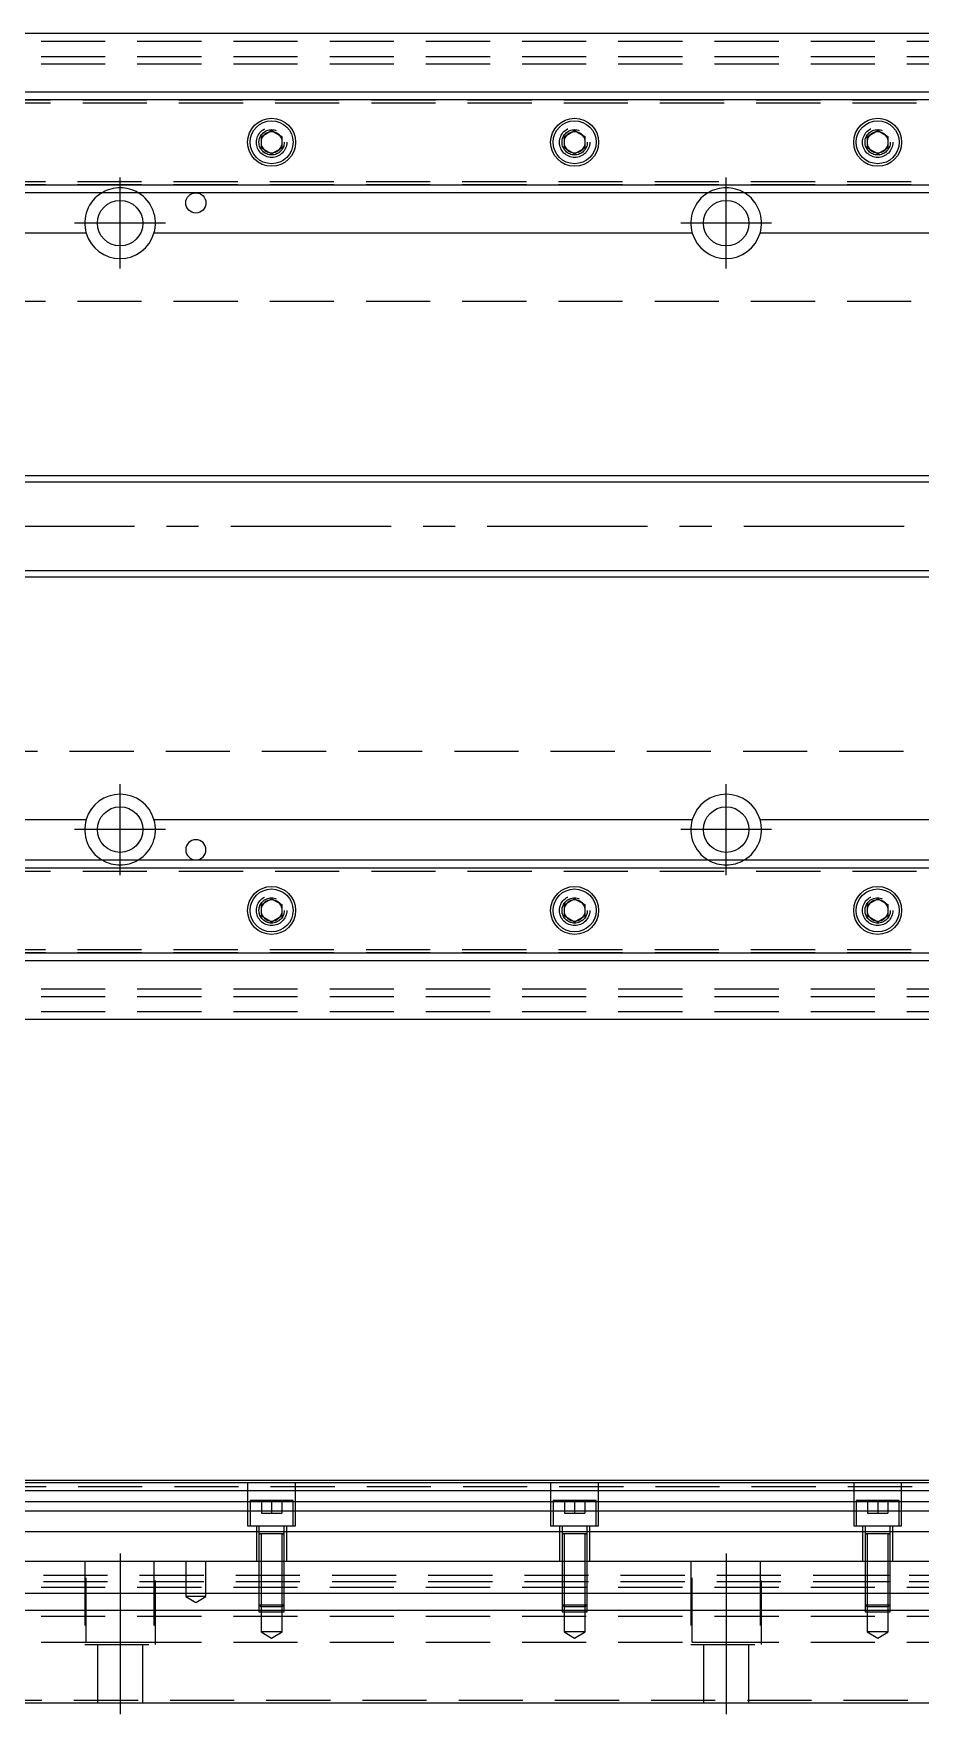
# Model space of a CAD drawing. Extents: x -20 to 1041, y -281 to 102.
# Drawn here: x 512.9 to 688.5, y -235.3 to 97.5 of the extents above; entities that cross this region are included whole.
import ezdxf

# ---------------------------------------------------------------- set-up
doc = ezdxf.new("R2010")
doc.units = 0
doc.linetypes.add('CENTER', pattern=[50.8, 31.75, -6.35, 6.35, -6.35])
doc.linetypes.add('DASHED', pattern=[19.05, 12.7, -6.35])
doc.layers.get('0').update_dxf_attribs({"linetype": 'CONTINUOUS'})
doc.layers.add('CENTER', color=1, linetype='CENTER')

msp = doc.modelspace()

# ---------------------------------------------------------------- linework, layer by layer
at = {"color": 7, "linetype": 'CONTINUOUS'}
for p, q in [((820, 97.5), (485, 97.5)), ((485, 86), (820, 86)), ((485, 84.460392), (820, 84.460392)), ((558, 77.1547), (560, 78.309402)), ((558, 74.8453), (558, 77.1547)), ((560, 78.309402), (562, 77.1547)), ((562, 77.1547), (562, 74.8453)), ((618, 77.1547), (620, 78.309402)), ((618, 74.8453), (618, 77.1547)), ((620, 78.309402), (622, 77.1547)), ((622, 77.1547), (622, 74.8453)), ((678, 77.1547), (680, 78.309402)), ((678, 74.8453), (678, 77.1547)), ((680, 78.309402), (682, 77.1547)), ((682, 77.1547), (682, 74.8453)), ((560, 73.690598), (558, 74.8453)), ((562, 74.8453), (560, 73.690598)), ((620, 73.690598), (618, 74.8453)), ((622, 74.8453), (620, 73.690598)), ((680, 73.690598), (678, 74.8453)), ((682, 74.8453), (680, 73.690598)), ((820, 67.539608), (485, 67.539608)), ((820, 66), (485, 66)), ((523.291796, 58), (485, 58)), ((643.291796, 58), (536.708204, 58)), ((763.291796, 58), (656.708204, 58)), ((763, 10), (485, 10)), ((485, -10), (763, -10)), ((485, -58), (523.291796, -58)), ((536.708204, -58), (643.291796, -58)), ((656.708204, -58), (763.291796, -58)), ((485, -66), (820, -66)), ((485, -67.539608), (820, -67.539608)), ((558, -74.8453), (560, -73.690598)), ((558, -77.1547), (558, -74.8453)), ((560, -73.690598), (562, -74.8453)), ((562, -74.8453), (562, -77.1547)), ((618, -74.8453), (620, -73.690598)), ((618, -77.1547), (618, -74.8453)), ((620, -73.690598), (622, -74.8453)), ((622, -74.8453), (622, -77.1547)), ((678, -74.8453), (680, -73.690598)), ((678, -77.1547), (678, -74.8453)), ((680, -73.690598), (682, -74.8453)), ((682, -74.8453), (682, -77.1547)), ((560, -78.309402), (558, -77.1547)), ((562, -77.1547), (560, -78.309402)), ((620, -78.309402), (618, -77.1547)), ((622, -77.1547), (620, -78.309402)), ((680, -78.309402), (678, -77.1547)), ((682, -77.1547), (680, -78.309402)), ((820, -84.460392), (485, -84.460392)), ((820, -86), (485, -86)), ((485, -97.5), (820, -97.5)), ((763, -188.77), (484.5, -188.77)), ((820, -189.27), (484.5, -189.27)), ((820, -190.809608), (484.5, -190.809608)), ((484.5, -192.930392), (820, -192.930392)), ((820, -194.840532), (484.5, -194.840532)), ((820, -198.951934), (484.5, -198.951934)), ((0, -204.77), (820, -204.77)), ((0, -211.07), (820, -211.07)), ((0, -214.47), (820, -214.47)), ((0, -232.77), (820, -232.77))]:
    msp.add_line(p, q, dxfattribs=at)
at = {"color": 3, "linetype": 'DASHED'}
for p, q in [((0, 96), (820, 96)), ((0, 93), (820, 93)), ((0, 91.5), (820, 91.5)), ((484.5, 84.403994), (820, 84.403994)), ((484.5, 83.8), (820, 83.8)), ((557.5, 76), (557.534018, 76.411016)), ((617.5, 76), (617.534018, 76.411016)), ((677.5, 76), (677.534018, 76.411016)), ((820, 68.2), (484.5, 68.2)), ((820, 67.596006), (484.5, 67.596006)), ((820, 44.5), (5.640312, 44.5)), ((5.640312, -44.5), (820, -44.5)), ((484.5, -67.596006), (820, -67.596006)), ((484.5, -68.2), (820, -68.2)), ((557.5, -76), (557.534018, -75.588984)), ((617.5, -76), (617.534018, -75.588984)), ((677.5, -76), (677.534018, -75.588984)), ((820, -83.8), (484.5, -83.8)), ((820, -84.403994), (484.5, -84.403994)), ((0, -91.5), (820, -91.5)), ((0, -93), (820, -93)), ((0, -96), (820, -96)), ((555.25, -189.27), (555.25, -197.77)), ((564.75, -197.77), (564.75, -189.27)), ((615.25, -189.27), (615.25, -197.77)), ((624.75, -197.77), (624.75, -189.27)), ((675.25, -189.27), (675.25, -197.77)), ((684.75, -197.77), (684.75, -189.27)), ((763, -190.02), (484.5, -190.02)), ((564.25, -192.77), (555.75, -192.77)), ((555.75, -192.77), (555.75, -197.77)), ((558, -192.77), (558, -195.27)), ((560, -192.77), (560, -195.27)), ((562, -192.77), (562, -195.27)), ((564.25, -197.77), (564.25, -192.77)), ((624.25, -192.77), (615.75, -192.77)), ((615.75, -192.77), (615.75, -197.77)), ((618, -192.77), (618, -195.27)), ((620, -192.77), (620, -195.27)), ((622, -192.77), (622, -195.27)), ((624.25, -197.77), (624.25, -192.77)), ((684.25, -192.77), (675.75, -192.77)), ((675.75, -192.77), (675.75, -197.77)), ((678, -192.77), (678, -195.27)), ((680, -192.77), (680, -195.27)), ((682, -192.77), (682, -195.27)), ((684.25, -197.77), (684.25, -192.77)), ((558, -195.27), (560, -195.27)), ((560, -195.27), (562, -195.27)), ((618, -195.27), (620, -195.27)), ((620, -195.27), (622, -195.27)), ((678, -195.27), (680, -195.27)), ((680, -195.27), (682, -195.27)), ((555.25, -197.77), (564.75, -197.77)), ((557, -197.77), (557, -204.77)), ((557.5, -197.77), (557.5, -199.37)), ((557.5, -199.365), (557.5, -199.37)), ((557.5, -199.37), (557.757448, -199.37)), ((557.757468, -199.37), (557.5, -199.37)), ((557.5, -199.37), (557.5, -199.375)), ((557.5, -199.37), (557.5, -204.76998)), ((562.242552, -199.37), (557.757468, -199.37)), ((557.9, -199.37), (557.9, -204.76998)), ((562.1, -204.76998), (562.1, -199.37)), ((562.5, -199.37), (562.242552, -199.37)), ((562.242602, -199.37), (562.5, -199.37)), ((562.5, -199.37), (562.5, -197.77)), ((562.5, -199.37), (562.5, -199.365)), ((562.5, -199.375), (562.5, -199.37)), ((562.5, -204.76998), (562.5, -199.37)), ((563, -204.77), (563, -197.77)), ((615.25, -197.77), (624.75, -197.77)), ((617, -197.77), (617, -204.77)), ((617.5, -197.77), (617.5, -199.37)), ((617.5, -199.365), (617.5, -199.37)), ((617.5, -199.37), (617.757448, -199.37)), ((617.757468, -199.37), (617.5, -199.37)), ((617.5, -199.37), (617.5, -199.375)), ((617.5, -199.37), (617.5, -204.76998)), ((622.242552, -199.37), (617.757468, -199.37)), ((617.9, -199.37), (617.9, -204.76998)), ((622.1, -204.76998), (622.1, -199.37)), ((622.5, -199.37), (622.242552, -199.37)), ((622.242602, -199.37), (622.5, -199.37)), ((622.5, -199.37), (622.5, -197.77)), ((622.5, -199.37), (622.5, -199.365)), ((622.5, -199.375), (622.5, -199.37)), ((622.5, -204.76998), (622.5, -199.37)), ((623, -204.77), (623, -197.77)), ((675.25, -197.77), (684.75, -197.77)), ((677, -197.77), (677, -204.77)), ((677.5, -197.77), (677.5, -199.37)), ((677.5, -199.365), (677.5, -199.37)), ((677.5, -199.37), (677.757448, -199.37)), ((677.757468, -199.37), (677.5, -199.37)), ((677.5, -199.37), (677.5, -199.375)), ((677.5, -199.37), (677.5, -204.76998)), ((682.242552, -199.37), (677.757468, -199.37)), ((677.9, -199.37), (677.9, -204.76998)), ((682.1, -204.76998), (682.1, -199.37)), ((682.5, -199.37), (682.242552, -199.37)), ((682.242602, -199.37), (682.5, -199.37)), ((682.5, -199.37), (682.5, -197.77)), ((682.5, -199.37), (682.5, -199.365)), ((682.5, -199.375), (682.5, -199.37)), ((682.5, -204.76998), (682.5, -199.37)), ((683, -204.77), (683, -197.77)), ((523, -204.77), (523, -221.27)), ((523.291796, -220.77), (523.291796, -204.77)), ((536.708204, -204.77), (536.708204, -220.77)), ((537, -221.27), (537, -204.77)), ((543, -204.77), (543, -211.77)), ((547, -211.77), (547, -204.77)), ((557.5, -204.77), (557.5, -211.07)), ((557.500006, -204.77), (557.500006, -211.07)), ((557.9, -204.77), (557.9, -211.07)), ((562.1, -211.07), (562.1, -204.77)), ((562.499994, -211.07), (562.499994, -204.77)), ((562.5, -211.07), (562.5, -204.77)), ((617.5, -204.77), (617.5, -211.07)), ((617.500006, -204.77), (617.500006, -211.07)), ((617.9, -204.77), (617.9, -211.07)), ((622.1, -211.07), (622.1, -204.77)), ((622.499994, -211.07), (622.499994, -204.77)), ((622.5, -211.07), (622.5, -204.77)), ((643, -204.77), (643, -221.27)), ((643.291796, -220.77), (643.291796, -204.77)), ((656.708204, -204.77), (656.708204, -220.77)), ((657, -221.27), (657, -204.77)), ((677.5, -204.77), (677.5, -211.07)), ((677.500006, -204.77), (677.500006, -211.07)), ((677.9, -204.77), (677.9, -211.07)), ((682.1, -211.07), (682.1, -204.77)), ((682.499994, -211.07), (682.499994, -204.77)), ((682.5, -211.07), (682.5, -204.77)), ((476.708204, -207.52), (737.5, -207.52)), ((476.708204, -208.77), (737.5, -208.77)), ((557.5, -207.52), (557.9, -207.52)), ((557.5, -208.77), (557.9, -208.77)), ((557.9, -207.52), (562.1, -207.52)), ((557.9, -208.77), (562.1, -208.77)), ((562.1, -207.52), (562.5, -207.52)), ((562.1, -208.77), (562.5, -208.77)), ((617.5, -207.52), (617.9, -207.52)), ((617.5, -208.77), (617.9, -208.77)), ((617.9, -207.52), (622.1, -207.52)), ((617.9, -208.77), (622.1, -208.77)), ((622.1, -207.52), (622.5, -207.52)), ((622.1, -208.77), (622.5, -208.77)), ((677.5, -207.52), (677.9, -207.52)), ((677.5, -208.77), (677.9, -208.77)), ((677.9, -207.52), (682.1, -207.52)), ((677.9, -208.77), (682.1, -208.77)), ((682.1, -207.52), (682.5, -207.52)), ((682.1, -208.77), (682.5, -208.77)), ((0, -209.92), (820, -209.92)), ((547, -211.77), (543, -211.77)), ((543, -211.77), (545, -212.9247)), ((545, -212.9247), (547, -211.77)), ((557.5, -211.07), (557.5, -213.37)), ((557.500006, -211.07), (557.500006, -213.370006)), ((557.9, -211.07), (557.9, -213.77)), ((562.1, -213.77), (562.1, -211.07)), ((562.499994, -213.370006), (562.499994, -211.07)), ((562.5, -213.37), (562.5, -211.07)), ((617.5, -211.07), (617.5, -213.37)), ((617.500006, -211.07), (617.500006, -213.370006)), ((617.9, -211.07), (617.9, -213.77)), ((622.1, -213.77), (622.1, -211.07)), ((622.499994, -213.370006), (622.499994, -211.07)), ((622.5, -213.37), (622.5, -211.07)), ((677.5, -211.07), (677.5, -213.37)), ((677.500006, -211.07), (677.500006, -213.370006)), ((677.9, -211.07), (677.9, -213.77)), ((682.1, -213.77), (682.1, -211.07)), ((682.499994, -213.370006), (682.499994, -211.07)), ((682.5, -213.37), (682.5, -211.07)), ((0, -215.62), (820, -215.62)), ((557.5, -213.37), (562.5, -213.37)), ((557.5, -213.37), (557.9, -213.77)), ((557.500006, -213.37002), (557.500006, -214.47)), ((557.500006, -214.47), (557.500006, -214.77)), ((557.500006, -214.77), (562.499994, -214.77)), ((562.1, -213.77), (557.9, -213.77)), ((557.9, -213.77002), (557.9, -214.77)), ((557.9, -214.77), (557.9, -218.77)), ((562.1, -213.77), (562.5, -213.37)), ((562.1, -214.77), (562.1, -213.77002)), ((562.1, -218.77), (562.1, -214.77)), ((562.499994, -214.47), (562.499994, -213.37002)), ((562.499994, -214.77), (562.499994, -214.47)), ((617.5, -213.37), (622.5, -213.37)), ((617.5, -213.37), (617.9, -213.77)), ((617.500006, -213.37002), (617.500006, -214.47)), ((617.500006, -214.47), (617.500006, -214.77)), ((617.500006, -214.77), (622.499994, -214.77)), ((622.1, -213.77), (617.9, -213.77)), ((617.9, -213.77002), (617.9, -214.77)), ((617.9, -214.77), (617.9, -218.77)), ((622.1, -213.77), (622.5, -213.37)), ((622.1, -214.77), (622.1, -213.77002)), ((622.1, -218.77), (622.1, -214.77)), ((622.499994, -214.47), (622.499994, -213.37002)), ((622.499994, -214.77), (622.499994, -214.47)), ((677.5, -213.37), (682.5, -213.37)), ((677.5, -213.37), (677.9, -213.77)), ((677.500006, -213.37002), (677.500006, -214.47)), ((677.500006, -214.47), (677.500006, -214.77)), ((677.500006, -214.77), (682.499994, -214.77)), ((682.1, -213.77), (677.9, -213.77)), ((677.9, -213.77002), (677.9, -214.77)), ((677.9, -214.77), (677.9, -218.77)), ((682.1, -213.77), (682.5, -213.37)), ((682.1, -214.77), (682.1, -213.77002)), ((682.1, -218.77), (682.1, -214.77)), ((682.499994, -214.47), (682.499994, -213.37002)), ((682.499994, -214.77), (682.499994, -214.47)), ((562.1, -218.77), (557.9, -218.77)), ((557.9, -218.77), (560, -219.982436)), ((560, -219.982436), (562.1, -218.77)), ((622.1, -218.77), (617.9, -218.77)), ((617.9, -218.77), (620, -219.982436)), ((620, -219.982436), (622.1, -218.77)), ((682.1, -218.77), (677.9, -218.77)), ((677.9, -218.77), (680, -219.982436)), ((680, -219.982436), (682.1, -218.77)), ((0, -220.77), (763.291796, -220.77)), ((523, -221.27), (537, -221.27)), ((523.291796, -220.77), (536.708204, -220.77)), ((525.5, -221.27), (525.5, -232.77)), ((534.5, -232.77), (534.5, -221.27)), ((643, -221.27), (657, -221.27)), ((643.291796, -220.77), (656.708204, -220.77)), ((645.5, -221.27), (645.5, -232.77)), ((654.5, -232.77), (654.5, -221.27)), ((6.499992, -232.27), (820, -232.27))]:
    msp.add_line(p, q, dxfattribs=at)
at = {"color": 3, "linetype": 'CONTINUOUS'}
for p, q in [((763, 8.75), (485, 8.75)), ((485, -8.75), (763, -8.75))]:
    msp.add_line(p, q, dxfattribs=at)
at = {"color": 7, "linetype": 'CONTINUOUS'}
for centre, radius in [((560, 76), 4.75), ((560, 76), 4.25), ((620, 76), 4.75), ((620, 76), 4.25), ((680, 76), 4.75), ((680, 76), 4.25), ((530, 60), 4.5), ((545, 64), 2), ((650, 60), 4.5), ((530, -60), 4.5), ((650, -60), 4.5), ((560, -76), 4.75), ((560, -76), 4.25), ((620, -76), 4.75), ((620, -76), 4.25), ((680, -76), 4.75), ((680, -76), 4.25)]:
    msp.add_circle(centre, radius, dxfattribs=at)
at = {"color": 3, "linetype": 'DASHED'}
for centre, radius in [((560, 76), 3), ((560, 76), 2.5), ((620, 76), 3), ((620, 76), 2.5), ((680, 76), 3), ((680, 76), 2.5), ((560, -76), 3), ((620, -76), 3), ((680, -76), 3), ((560, -76), 2.5), ((620, -76), 2.5), ((680, -76), 2.5)]:
    msp.add_circle(centre, radius, dxfattribs=at)
at = {"color": 7, "linetype": 'CONTINUOUS'}
for centre, radius, start, end in [((560, 76), 2.1, 162.24721, 180), ((560, 76), 2.1, 137.75279, 162.24721), ((560, 76), 2.1, 102.24721, 137.75279), ((560, 76), 2.1, 77.75279, 102.24721), ((560, 76), 2.1, 42.24721, 77.75279), ((560, 76), 2.1, 17.75279, 42.24721), ((560, 76), 2.1, 342.24721, 17.75279), ((620, 76), 2.1, 162.24721, 180), ((620, 76), 2.1, 137.75279, 162.24721), ((620, 76), 2.1, 102.24721, 137.75279), ((620, 76), 2.1, 77.75279, 102.24721), ((620, 76), 2.1, 42.24721, 77.75279), ((620, 76), 2.1, 17.75279, 42.24721), ((620, 76), 2.1, 342.24721, 17.75279), ((680, 76), 2.1, 162.24721, 180), ((680, 76), 2.1, 137.75279, 162.24721), ((680, 76), 2.1, 102.24721, 137.75279), ((680, 76), 2.1, 77.75279, 102.24721), ((680, 76), 2.1, 42.24721, 77.75279), ((680, 76), 2.1, 17.75279, 42.24721), ((680, 76), 2.1, 342.24721, 17.75279), ((560, 76), 2.1, 180, 197.75279), ((560, 76), 2.1, 197.75279, 222.24721), ((560, 76), 2.1, 222.24721, 257.75279), ((560, 76), 2.1, 257.75279, 282.24721), ((560, 76), 2.1, 282.24721, 317.75279), ((560, 76), 2.1, 317.75279, 342.24721), ((620, 76), 2.1, 180, 197.75279), ((620, 76), 2.1, 197.75279, 222.24721), ((620, 76), 2.1, 222.24721, 257.75279), ((620, 76), 2.1, 257.75279, 282.24721), ((620, 76), 2.1, 282.24721, 317.75279), ((620, 76), 2.1, 317.75279, 342.24721), ((680, 76), 2.1, 180, 197.75279), ((680, 76), 2.1, 197.75279, 222.24721), ((680, 76), 2.1, 222.24721, 257.75279), ((680, 76), 2.1, 257.75279, 282.24721), ((680, 76), 2.1, 282.24721, 317.75279), ((680, 76), 2.1, 317.75279, 342.24721), ((530, 60), 7, 121.002719, 196.60155), ((530, 60), 7, 343.39845, 58.997281), ((650, 60), 7, 121.002719, 196.60155), ((650, 60), 7, 343.39845, 58.997281), ((530, 60), 7, 196.60155, 343.39845), ((650, 60), 7, 196.60155, 343.39845), ((530, -60), 7, 16.60155, 163.39845), ((650, -60), 7, 16.60155, 163.39845), ((530, -60), 7, 163.39845, 238.997281), ((530, -60), 7, 301.002719, 16.60155), ((650, -60), 7, 163.39845, 238.997281), ((650, -60), 7, 301.002719, 16.60155), ((545, -64), 2, 90, 270), ((545, -64), 2, 270, 90), ((560, -76), 2.1, 162.24721, 180), ((560, -76), 2.1, 180, 197.75279), ((560, -76), 2.1, 137.75279, 162.24721), ((560, -76), 2.1, 102.24721, 137.75279), ((560, -76), 2.1, 77.75279, 102.24721), ((560, -76), 2.1, 42.24721, 77.75279), ((560, -76), 2.1, 17.75279, 42.24721), ((560, -76), 2.1, 342.24721, 17.75279), ((620, -76), 2.1, 162.24721, 180), ((620, -76), 2.1, 180, 197.75279), ((620, -76), 2.1, 137.75279, 162.24721), ((620, -76), 2.1, 102.24721, 137.75279), ((620, -76), 2.1, 77.75279, 102.24721), ((620, -76), 2.1, 42.24721, 77.75279), ((620, -76), 2.1, 17.75279, 42.24721), ((620, -76), 2.1, 342.24721, 17.75279), ((680, -76), 2.1, 162.24721, 180), ((680, -76), 2.1, 180, 197.75279), ((680, -76), 2.1, 137.75279, 162.24721), ((680, -76), 2.1, 102.24721, 137.75279), ((680, -76), 2.1, 77.75279, 102.24721), ((680, -76), 2.1, 42.24721, 77.75279), ((680, -76), 2.1, 17.75279, 42.24721), ((680, -76), 2.1, 342.24721, 17.75279), ((560, -76), 2.1, 197.75279, 222.24721), ((560, -76), 2.1, 222.24721, 257.75279), ((560, -76), 2.1, 257.75279, 282.24721), ((560, -76), 2.1, 282.24721, 317.75279), ((560, -76), 2.1, 317.75279, 342.24721), ((620, -76), 2.1, 197.75279, 222.24721), ((620, -76), 2.1, 222.24721, 257.75279), ((620, -76), 2.1, 257.75279, 282.24721), ((620, -76), 2.1, 282.24721, 317.75279), ((620, -76), 2.1, 317.75279, 342.24721), ((680, -76), 2.1, 197.75279, 222.24721), ((680, -76), 2.1, 222.24721, 257.75279), ((680, -76), 2.1, 257.75279, 282.24721), ((680, -76), 2.1, 282.24721, 317.75279), ((680, -76), 2.1, 317.75279, 342.24721)]:
    msp.add_arc(centre, radius, start, end, dxfattribs=at)
at = {"color": 3, "linetype": 'DASHED'}
for centre, start, end in [((530, 60), 58.997281, 121.002719), ((650, 60), 58.997281, 121.002719), ((530, -60), 238.997281, 301.002719), ((650, -60), 238.997281, 301.002719)]:
    msp.add_arc(centre, 7, start, end, dxfattribs=at)
at = {"layer": 'CENTER', "color": 1, "linetype": 'CENTER'}
for p, q in [((530, 51), (530, 69)), ((650, 51), (650, 69)), ((539, 60), (521, 60)), ((659, 60), (641, 60)), ((888.445, 0), (-20, 0)), ((530, -69), (530, -51)), ((650, -69), (650, -51)), ((539, -60), (521, -60)), ((659, -60), (641, -60)), ((530, -203.27), (530, -235.27)), ((650, -203.27), (650, -235.27))]:
    msp.add_line(p, q, dxfattribs=at)

doc.saveas('drawing.dxf')
